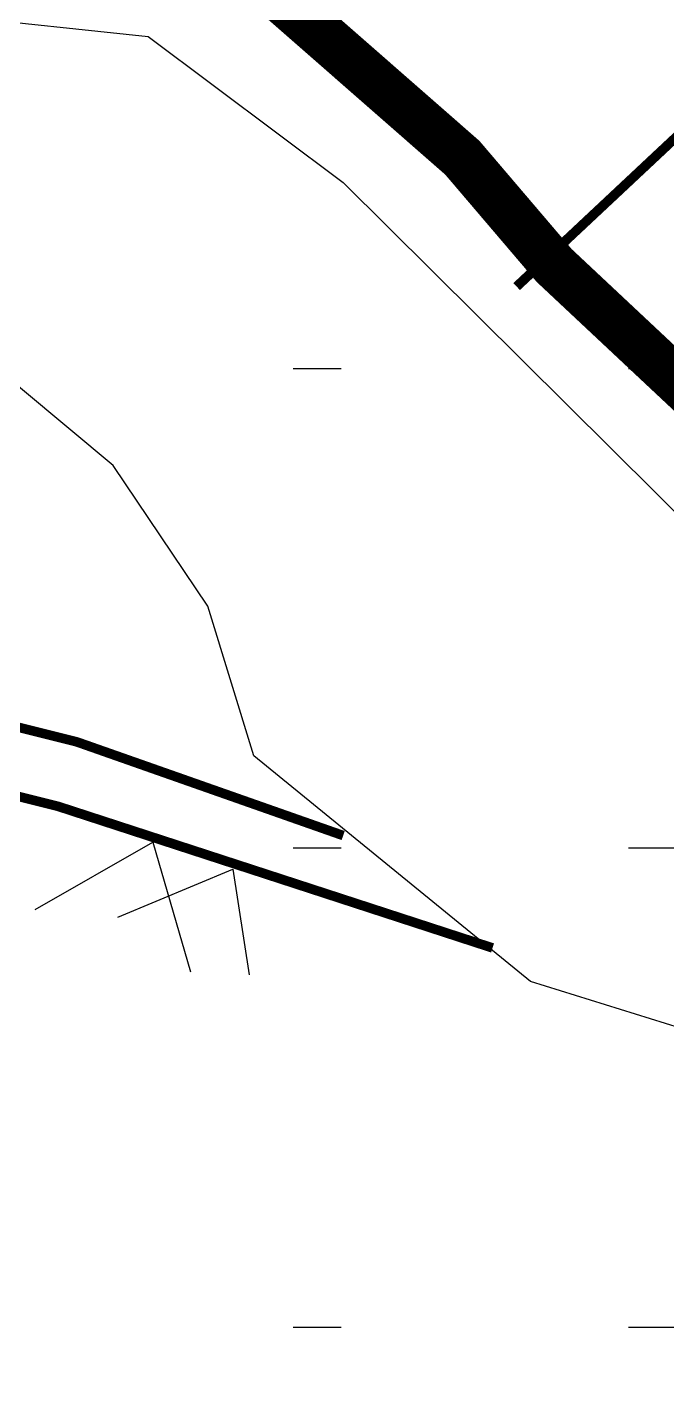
# Model space of a CAD drawing. Header units: inches. Extents: x -8940 to 26362, y -28010 to 990.
# Drawn here: x 4354.33 to 4359.57, y -7371.54 to -7360.44 of the extents above; entities that cross this region are included whole.
import ezdxf

# ---------------------------------------------------------------- set-up
doc = ezdxf.new("R2010")
doc.units = ezdxf.units.IN
doc.header["$MEASUREMENT"] = 0
doc.layers.add('BUILDING', color=5, linetype='Continuous', lineweight=15)
doc.layers.add('Text', color=7, linetype='Continuous')

msp = doc.modelspace()

# ---------------------------------------------------------------- hatches: boundary and pattern name
at = {"layer": 'Text', "lineweight": 25}
h = msp.add_hatch(dxfattribs=at)
h.set_pattern_fill('ACAD_ISO07W100', color=0, scale=0.784833, style=0)
h.set_pattern_definition([(0, (-582.442, -27753.198), (0, 3.9241642), [0.3924164, -2.35449854])])
h.paths.add_polyline_path([(4453.012436, -7368.509246), (4432.544063, -7360.765981), (4417.35118, -7356.454306), (4399.865945, -7352.632595), (4389.807755, -7348.417064), (4382.319111, -7347.246699), (4375.943644, -7343.680138), (4368.217405, -7333.076598), (4361.929936, -7322.334389), (4357.719224, -7314.672477), (4356.412451, -7309.03143), (4355.412858, -7306.651874), (4313.200953, -7306.651874), (4313.200953, -7400.608297), (4453.122434, -7400.608297)])
h.paths.add_polyline_path([(4387.774257, -7337.654416), (4394.795484, -7337.654416), (4394.795484, -7334.638043), (4387.774257, -7334.638043)], flags=25)

# ---------------------------------------------------------------- linework, layer by layer
at = {"layer": 'BUILDING', "const_width": 0.078483}
for points in [[(4346.916428, -7362.337561), (4348.641192, -7363.578184), (4350.335157, -7364.537772), (4350.423155, -7365.13867), (4350.317557, -7366.083467), (4350.264758, -7366.610408), (4350.440755, -7366.843372), (4351.13154, -7367.007926), (4351.727825, -7367.149968), (4352.715507, -7366.885897), (4352.816705, -7366.569732), (4353.133498, -7366.294243), (4353.485491, -7366.172215), (4353.762685, -7366.050186), (4354.739465, -7366.294243), (4356.922841, -7367.061544)], [(4346.592656, -7362.781415), (4348.344533, -7364.041541), (4349.830516, -7364.883313), (4349.869295, -7365.148116), (4349.771225, -7366.025567), (4349.696652, -7366.769818), (4350.121402, -7367.332054), (4351.004233, -7367.542355), (4351.735588, -7367.716572), (4353.147273, -7367.339138), (4353.293115, -7366.883497), (4353.413834, -7366.778518), (4353.686473, -7366.683999), (4353.81194, -7366.628765), (4354.58764, -7366.822581), (4358.146486, -7367.981446)]]:
    msp.add_lwpolyline(points, dxfattribs=at)
at = {"layer": 'Text'}
msp.add_lwpolyline([(4353.726252, -7360.351549), (4355.324653, -7360.520075), (4356.921819, -7361.716325), (4360.22175, -7364.987059), (4362.346906, -7366.366351), (4363.59208, -7366.998681), (4365.202447, -7366.994983), (4366.157227, -7367.80296), (4368.343981, -7368.538829), (4369.624354, -7368.666404), (4369.982624, -7369.448754), (4369.778568, -7369.888261), (4369.813885, -7370.535748), (4369.032976, -7371.1126), (4368.955568, -7371.314054), (4363.248887, -7369.746172), (4358.457387, -7368.255945), (4356.191435, -7366.408876), (4355.813042, -7365.183044), (4355.038659, -7364.031169), (4353.53389, -7362.779452), (4352.055521, -7361.87718), (4351.276737, -7361.302167), (4349.600372, -7359.347862)], dxfattribs=at)
at = {"layer": 'Text', "color": 1, "const_width": 0.392416}
msp.add_lwpolyline([(4356.345431, -7360.15399), (4357.898599, -7361.512944), (4358.650983, -7362.394877), (4360.278949, -7363.920234), (4361.471324, -7364.704175), (4361.862916, -7365.083203), (4364.247666, -7366.538301), (4365.202447, -7366.994983), (4366.157227, -7367.80296), (4367.208805, -7368.259642), (4368.343981, -7368.538829), (4369.624354, -7368.666404), (4371.419517, -7369.132331), (4373.293223, -7369.618644), (4374.081461, -7369.709193)], dxfattribs=at)
at = {"layer": 'Text', "color": 0, "lineweight": 25, "const_width": 0.078483}
msp.add_lwpolyline([(4358.343734, -7362.567532), (4360.250486, -7360.782469)], dxfattribs=at)
at = {"layer": 'Text', "color": 5, "lineweight": 25}
for points in [[(4354.40087, -7367.666306), (4355.362922, -7367.115286), (4355.671502, -7368.177542)], [(4355.078014, -7367.728219), (4356.017614, -7367.336949), (4356.152194, -7368.201048)]]:
    msp.add_lwpolyline(points, dxfattribs=at)

doc.saveas('drawing.dxf')
